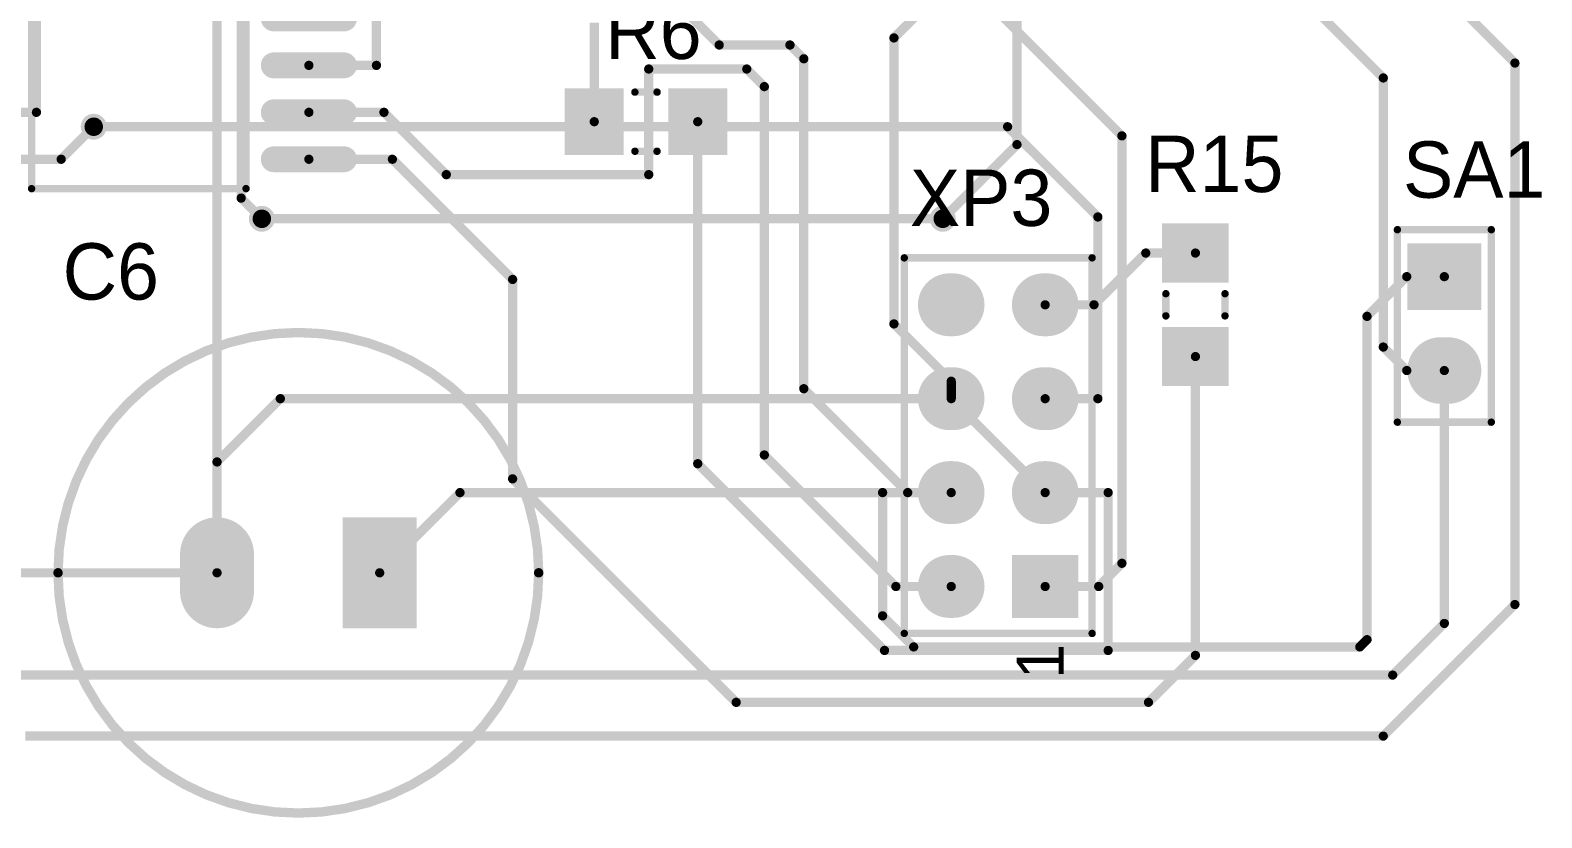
# Model space of a CAD drawing. Extents: x 69.5 to 141.6, y 57 to 136.
# Drawn here: x 92.95 to 133.83, y 56.97 to 78.28 of the extents above; entities that cross this region are included whole.
import ezdxf

# ---------------------------------------------------------------- set-up
doc = ezdxf.new("R2010")
doc.units = 0
doc.layers.get('0').update_dxf_attribs({"linetype": 'CONTINUOUS'})
for name, color, linetype in [('BOTTOMLAYER', 5, 'CONTINUOUS'), ('PADHOLELAYER', 156, 'CONTINUOUS'), ('TOPLAYER', 1, 'CONTINUOUS'), ('TOPOVERLAY', 2, 'CONTINUOUS'), ('VIAHOLELAYER', 16, 'CONTINUOUS')]:
    doc.layers.add(name, color=color, linetype=linetype)

# ---------------------------------------------------------------- blocks, each defined once
blk = doc.blocks.new('LZ_12_26_1000_______25___9')
at = {"layer": 'BOTTOMLAYER', "const_width": 2}
blk.add_lwpolyline([(2.2, 0.5), (2.2, -0.5)], dxfattribs=at)
at = {"layer": 'BOTTOMLAYER', "const_width": 1}
for points in [[(1.7, 0.5, 1), (2.7, 0.5, 1)], [(1.7, -0.5, 1), (2.7, -0.5, 1)]]:
    blk.add_lwpolyline(points, format="xyb", close=True, dxfattribs=at)
at = {"layer": 'BOTTOMLAYER'}
blk.add_solid([(-3.2, -1.5), (-1.2, -1.5), (-3.2, 1.5), (-1.2, 1.5)], dxfattribs=at)
at = {"layer": 'PADHOLELAYER', "const_width": 0.35}
for points in [[(-2.375, 0, 1), (-2.025, 0, 1)], [(2.025, 0, 1), (2.375, 0, 1)]]:
    blk.add_lwpolyline(points, format="xyb", close=True, dxfattribs=at)
at = {"layer": 'TOPLAYER', "const_width": 2}
blk.add_lwpolyline([(2.2, 0.5), (2.2, -0.5)], dxfattribs=at)
at = {"layer": 'TOPLAYER', "const_width": 1}
for points in [[(1.7, 0.5, 1), (2.7, 0.5, 1)], [(1.7, -0.5, 1), (2.7, -0.5, 1)]]:
    blk.add_lwpolyline(points, format="xyb", close=True, dxfattribs=at)
at = {"layer": 'TOPLAYER'}
blk.add_solid([(-3.2, -1.5), (-1.2, -1.5), (-3.2, 1.5), (-1.2, 1.5)], dxfattribs=at)
at = {"layer": 'TOPOVERLAY'}
for points, const_width in [([(6.5, 0, 1), (-6.5, 0, 1)], 0.254), ([(-6.563, 0, 1), (-6.436, 0, 1)], 0.127), ([(6.436, 0, 1), (6.563, 0, 1)], 0.127)]:
    blk.add_lwpolyline(points, format="xyb", close=True, dxfattribs=dict(at, const_width=const_width))
blk = doc.blocks.new('SOIC_SO28_M_15')
at = {"layer": 'TOPLAYER', "const_width": 0.7}
for points in [[(-5.55, 8.255), (-3.65, 8.255)], [(3.65, 8.255), (5.55, 8.255)], [(-5.55, 6.985), (-3.65, 6.985)], [(3.65, 6.985), (5.55, 6.985)], [(-5.55, 5.715), (-3.65, 5.715)], [(3.65, 5.715), (5.55, 5.715)], [(-5.55, 4.445), (-3.65, 4.445)], [(3.65, 4.445), (5.55, 4.445)], [(-5.55, 3.175), (-3.65, 3.175)], [(3.65, 3.175), (5.55, 3.175)], [(-5.55, 1.905), (-3.65, 1.905)], [(3.65, 1.905), (5.55, 1.905)], [(-5.55, 0.635), (-3.65, 0.635)], [(3.65, 0.635), (5.55, 0.635)], [(-5.55, -0.635), (-3.65, -0.635)], [(3.65, -0.635), (5.55, -0.635)], [(-5.55, -1.905), (-3.65, -1.905)], [(3.65, -1.905), (5.55, -1.905)], [(-5.55, -3.175), (-3.65, -3.175)], [(3.65, -3.175), (5.55, -3.175)], [(-5.55, -4.445), (-3.65, -4.445)], [(3.65, -4.445), (5.55, -4.445)], [(-5.55, -5.715), (-3.65, -5.715)], [(3.65, -5.715), (5.55, -5.715)], [(-5.55, -6.985), (-3.65, -6.985)], [(3.65, -6.985), (5.55, -6.985)], [(-5.55, -8.255), (-3.65, -8.255)], [(3.65, -8.255), (5.55, -8.255)]]:
    blk.add_lwpolyline(points, dxfattribs=at)
at = {"layer": 'TOPLAYER', "const_width": 0.35}
for points in [[(-5.725, 8.255, 1), (-5.375, 8.255, 1)], [(-3.825, 8.255, 1), (-3.475, 8.255, 1)], [(3.475, 8.255, 1), (3.825, 8.255, 1)], [(5.375, 8.255, 1), (5.725, 8.255, 1)], [(-5.725, 6.985, 1), (-5.375, 6.985, 1)], [(-3.825, 6.985, 1), (-3.475, 6.985, 1)], [(3.475, 6.985, 1), (3.825, 6.985, 1)], [(5.375, 6.985, 1), (5.725, 6.985, 1)], [(-5.725, 5.715, 1), (-5.375, 5.715, 1)], [(-3.825, 5.715, 1), (-3.475, 5.715, 1)], [(3.475, 5.715, 1), (3.825, 5.715, 1)], [(5.375, 5.715, 1), (5.725, 5.715, 1)], [(-5.725, 4.445, 1), (-5.375, 4.445, 1)], [(-3.825, 4.445, 1), (-3.475, 4.445, 1)], [(3.475, 4.445, 1), (3.825, 4.445, 1)], [(5.375, 4.445, 1), (5.725, 4.445, 1)], [(-5.725, 3.175, 1), (-5.375, 3.175, 1)], [(-3.825, 3.175, 1), (-3.475, 3.175, 1)], [(3.475, 3.175, 1), (3.825, 3.175, 1)], [(5.375, 3.175, 1), (5.725, 3.175, 1)], [(-5.725, 1.905, 1), (-5.375, 1.905, 1)], [(-3.825, 1.905, 1), (-3.475, 1.905, 1)], [(3.475, 1.905, 1), (3.825, 1.905, 1)], [(5.375, 1.905, 1), (5.725, 1.905, 1)], [(-5.725, 0.635, 1), (-5.375, 0.635, 1)], [(-3.825, 0.635, 1), (-3.475, 0.635, 1)], [(3.475, 0.635, 1), (3.825, 0.635, 1)], [(5.375, 0.635, 1), (5.725, 0.635, 1)], [(-5.725, -0.635, 1), (-5.375, -0.635, 1)], [(-3.825, -0.635, 1), (-3.475, -0.635, 1)], [(3.475, -0.635, 1), (3.825, -0.635, 1)], [(5.375, -0.635, 1), (5.725, -0.635, 1)], [(-5.725, -1.905, 1), (-5.375, -1.905, 1)], [(-3.825, -1.905, 1), (-3.475, -1.905, 1)], [(3.475, -1.905, 1), (3.825, -1.905, 1)], [(5.375, -1.905, 1), (5.725, -1.905, 1)], [(-5.725, -3.175, 1), (-5.375, -3.175, 1)], [(-3.825, -3.175, 1), (-3.475, -3.175, 1)], [(3.475, -3.175, 1), (3.825, -3.175, 1)], [(5.375, -3.175, 1), (5.725, -3.175, 1)], [(-5.725, -4.445, 1), (-5.375, -4.445, 1)], [(-3.825, -4.445, 1), (-3.475, -4.445, 1)], [(3.475, -4.445, 1), (3.825, -4.445, 1)], [(5.375, -4.445, 1), (5.725, -4.445, 1)], [(-5.725, -5.715, 1), (-5.375, -5.715, 1)], [(-3.825, -5.715, 1), (-3.475, -5.715, 1)], [(3.475, -5.715, 1), (3.825, -5.715, 1)], [(5.375, -5.715, 1), (5.725, -5.715, 1)], [(-5.725, -6.985, 1), (-5.375, -6.985, 1)], [(-3.825, -6.985, 1), (-3.475, -6.985, 1)], [(3.475, -6.985, 1), (3.825, -6.985, 1)], [(5.375, -6.985, 1), (5.725, -6.985, 1)], [(-5.725, -8.255, 1), (-5.375, -8.255, 1)], [(-3.825, -8.255, 1), (-3.475, -8.255, 1)], [(3.475, -8.255, 1), (3.825, -8.255, 1)], [(5.375, -8.255, 1), (5.725, -8.255, 1)]]:
    blk.add_lwpolyline(points, format="xyb", close=True, dxfattribs=at)
at = {"layer": 'TOPOVERLAY'}
for points, const_width in [([(-4.475, 9.155, 1), (-4.725, 9.155, 1)], 0.25), ([(-4.787, 9.155, 1), (-4.663, 9.155, 1)], 0.125), ([(-4.537, 9.155, 1), (-4.412, 9.155, 1)], 0.125), ([(-2.95, 9.05, 1), (-2.85, 9.05, 1)], 0.1), ([(-2.95, 9.05, 1), (-2.85, 9.05, 1)], 0.1), ([(2.85, 9.05, 1), (2.95, 9.05, 1)], 0.1), ([(2.85, 9.05, 1), (2.95, 9.05, 1)], 0.1), ([(-1.6, 8.05, 1), (-2.2, 8.05, 1)], 0.6), ([(-2.35, 8.05, 1), (-2.05, 8.05, 1)], 0.3), ([(-1.75, 8.05, 1), (-1.45, 8.05, 1)], 0.3), ([(-2.95, -9.05, 1), (-2.85, -9.05, 1)], 0.1), ([(-2.95, -9.05, 1), (-2.85, -9.05, 1)], 0.1), ([(2.85, -9.05, 1), (2.95, -9.05, 1)], 0.1), ([(2.85, -9.05, 1), (2.95, -9.05, 1)], 0.1)]:
    blk.add_lwpolyline(points, format="xyb", close=True, dxfattribs=dict(at, const_width=const_width))
at = {"layer": 'TOPOVERLAY', "const_width": 0.2}
for points in [[(-2.9, -9.05), (-2.9, 9.05)], [(-2.9, 9.05), (2.9, 9.05)], [(2.9, -9.05), (2.9, 9.05)], [(-2.9, -9.05), (2.9, -9.05)]]:
    blk.add_lwpolyline(points, dxfattribs=at)
blk = doc.blocks.new('1206_22')
at = {"layer": 'TOPLAYER'}
for points in [[(-0.6, -0.9), (-0.6, 0.9), (-2.2, -0.9), (-2.2, 0.9)], [(2.2, -0.9), (2.2, 0.9), (0.6, -0.9), (0.6, 0.9)]]:
    blk.add_solid(points, dxfattribs=at)
at = {"layer": 'TOPOVERLAY', "const_width": 0.2}
for points in [[(0.3, 0.8), (-0.3, 0.8)], [(0.3, -0.8), (-0.3, -0.8)]]:
    blk.add_lwpolyline(points, dxfattribs=at)
at = {"layer": 'TOPOVERLAY', "const_width": 0.1}
for points in [[(-0.35, 0.8, 1), (-0.25, 0.8, 1)], [(0.25, 0.8, 1), (0.35, 0.8, 1)], [(-0.35, -0.8, 1), (-0.25, -0.8, 1)], [(0.25, -0.8, 1), (0.35, -0.8, 1)]]:
    blk.add_lwpolyline(points, format="xyb", close=True, dxfattribs=at)
blk = doc.blocks.new('1206_31')
at = {"layer": 'TOPLAYER'}
for points in [[(-0.6, -0.9), (-0.6, 0.9), (-2.2, -0.9), (-2.2, 0.9)], [(2.2, -0.9), (2.2, 0.9), (0.6, -0.9), (0.6, 0.9)]]:
    blk.add_solid(points, dxfattribs=at)
at = {"layer": 'TOPOVERLAY', "const_width": 0.2}
for points in [[(-0.3, 0.8), (0.3, 0.8)], [(-0.3, -0.8), (0.3, -0.8)]]:
    blk.add_lwpolyline(points, dxfattribs=at)
at = {"layer": 'TOPOVERLAY', "const_width": 0.1}
for points in [[(-0.35, 0.8, 1), (-0.25, 0.8, 1)], [(0.25, 0.8, 1), (0.35, 0.8, 1)], [(-0.35, -0.8, 1), (-0.25, -0.8, 1)], [(0.25, -0.8, 1), (0.35, -0.8, 1)]]:
    blk.add_lwpolyline(points, format="xyb", close=True, dxfattribs=at)
blk = doc.blocks.new('B______33')
at = {"layer": 'BOTTOMLAYER', "const_width": 1.8}
blk.add_lwpolyline([(-1.143, -0.916), (-1.143, -1.116)], dxfattribs=at)
at = {"layer": 'BOTTOMLAYER', "const_width": 0.9}
for points in [[(-1.593, -0.916, 1), (-0.693, -0.916, 1)], [(-1.593, -1.116, 1), (-0.693, -1.116, 1)]]:
    blk.add_lwpolyline(points, format="xyb", close=True, dxfattribs=at)
at = {"layer": 'BOTTOMLAYER'}
blk.add_solid([(-4.583, -2.016), (-2.783, -2.016), (-4.583, -0.016), (-2.783, -0.016)], dxfattribs=at)
at = {"layer": 'PADHOLELAYER', "const_width": 0.55}
for points in [[(-3.958, -1.016, 1), (-3.408, -1.016, 1)], [(-1.418, -1.016, 1), (-0.868, -1.016, 1)]]:
    blk.add_lwpolyline(points, format="xyb", close=True, dxfattribs=at)
at = {"layer": 'TOPLAYER', "const_width": 1.8}
blk.add_lwpolyline([(-1.143, -0.916), (-1.143, -1.116)], dxfattribs=at)
at = {"layer": 'TOPLAYER', "const_width": 0.9}
for points in [[(-1.593, -0.916, 1), (-0.693, -0.916, 1)], [(-1.593, -1.116, 1), (-0.693, -1.116, 1)]]:
    blk.add_lwpolyline(points, format="xyb", close=True, dxfattribs=at)
at = {"layer": 'TOPLAYER'}
blk.add_solid([(-4.583, -2.016), (-2.783, -2.016), (-4.583, -0.016), (-2.783, -0.016)], dxfattribs=at)
at = {"layer": 'TOPOVERLAY', "const_width": 0.2}
for points in [[(-4.953, -2.286), (-4.953, 0.254)], [(0.254, 0.254), (-4.953, 0.254)], [(0.254, -2.286), (0.254, 0.254)], [(0.254, -2.286), (-4.953, -2.286)]]:
    blk.add_lwpolyline(points, dxfattribs=at)
at = {"layer": 'TOPOVERLAY', "const_width": 0.1}
for points in [[(-5.003, 0.254, 1), (-4.903, 0.254, 1)], [(-5.003, 0.254, 1), (-4.903, 0.254, 1)], [(0.204, 0.254, 1), (0.304, 0.254, 1)], [(0.204, 0.254, 1), (0.304, 0.254, 1)], [(-5.003, -2.286, 1), (-4.903, -2.286, 1)], [(-5.003, -2.286, 1), (-4.903, -2.286, 1)], [(0.204, -2.286, 1), (0.304, -2.286, 1)], [(0.204, -2.286, 1), (0.304, -2.286, 1)]]:
    blk.add_lwpolyline(points, format="xyb", close=True, dxfattribs=at)
blk = doc.blocks.new('HDR2X4_____________36')
at = {"layer": 'BOTTOMLAYER', "const_width": 1.7}
for points in [[(0, 2.59), (0, 2.49)], [(2.54, 2.59), (2.54, 2.49)], [(5.08, 2.59), (5.08, 2.49)], [(7.62, 2.59), (7.62, 2.49)], [(2.54, 0.05), (2.54, -0.05)], [(5.08, 0.05), (5.08, -0.05)], [(7.62, 0.05), (7.62, -0.05)]]:
    blk.add_lwpolyline(points, dxfattribs=at)
at = {"layer": 'BOTTOMLAYER', "const_width": 0.85}
for points in [[(-0.425, 2.59, 1), (0.425, 2.59, 1)], [(-0.425, 2.49, 1), (0.425, 2.49, 1)], [(2.115, 2.59, 1), (2.965, 2.59, 1)], [(2.115, 2.49, 1), (2.965, 2.49, 1)], [(4.655, 2.59, 1), (5.505, 2.59, 1)], [(4.655, 2.49, 1), (5.505, 2.49, 1)], [(7.195, 2.59, 1), (8.045, 2.59, 1)], [(7.195, 2.49, 1), (8.045, 2.49, 1)], [(2.115, 0.05, 1), (2.965, 0.05, 1)], [(4.655, 0.05, 1), (5.505, 0.05, 1)], [(7.195, 0.05, 1), (8.045, 0.05, 1)], [(2.115, -0.05, 1), (2.965, -0.05, 1)], [(4.655, -0.05, 1), (5.505, -0.05, 1)], [(7.195, -0.05, 1), (8.045, -0.05, 1)]]:
    blk.add_lwpolyline(points, format="xyb", close=True, dxfattribs=at)
at = {"layer": 'BOTTOMLAYER'}
blk.add_solid([(-0.85, -0.9), (0.85, -0.9), (-0.85, 0.9), (0.85, 0.9)], dxfattribs=at)
at = {"layer": 'PADHOLELAYER', "const_width": 0.55}
for points in [[(-0.275, 2.54, 1), (0.275, 2.54, 1)], [(2.265, 2.54, 1), (2.815, 2.54, 1)], [(4.805, 2.54, 1), (5.355, 2.54, 1)], [(7.345, 2.54, 1), (7.895, 2.54, 1)], [(-0.275, 0, 1), (0.275, 0, 1)], [(2.265, 0, 1), (2.815, 0, 1)], [(4.805, 0, 1), (5.355, 0, 1)], [(7.345, 0, 1), (7.895, 0, 1)]]:
    blk.add_lwpolyline(points, format="xyb", close=True, dxfattribs=at)
at = {"layer": 'TOPLAYER', "const_width": 1.7}
for points in [[(0, 2.59), (0, 2.49)], [(2.54, 2.59), (2.54, 2.49)], [(5.08, 2.59), (5.08, 2.49)], [(7.62, 2.59), (7.62, 2.49)], [(2.54, 0.05), (2.54, -0.05)], [(5.08, 0.05), (5.08, -0.05)], [(7.62, 0.05), (7.62, -0.05)]]:
    blk.add_lwpolyline(points, dxfattribs=at)
at = {"layer": 'TOPLAYER', "const_width": 0.85}
for points in [[(-0.425, 2.59, 1), (0.425, 2.59, 1)], [(-0.425, 2.49, 1), (0.425, 2.49, 1)], [(2.115, 2.59, 1), (2.965, 2.59, 1)], [(2.115, 2.49, 1), (2.965, 2.49, 1)], [(4.655, 2.59, 1), (5.505, 2.59, 1)], [(4.655, 2.49, 1), (5.505, 2.49, 1)], [(7.195, 2.59, 1), (8.045, 2.59, 1)], [(7.195, 2.49, 1), (8.045, 2.49, 1)], [(2.115, 0.05, 1), (2.965, 0.05, 1)], [(4.655, 0.05, 1), (5.505, 0.05, 1)], [(7.195, 0.05, 1), (8.045, 0.05, 1)], [(2.115, -0.05, 1), (2.965, -0.05, 1)], [(4.655, -0.05, 1), (5.505, -0.05, 1)], [(7.195, -0.05, 1), (8.045, -0.05, 1)]]:
    blk.add_lwpolyline(points, format="xyb", close=True, dxfattribs=at)
at = {"layer": 'TOPLAYER'}
blk.add_solid([(-0.85, -0.9), (0.85, -0.9), (-0.85, 0.9), (0.85, 0.9)], dxfattribs=at)
at = {"layer": 'TOPOVERLAY', "const_width": 0.2}
for points in [[(-1.27, 3.81), (-1.27, -1.27)], [(-1.27, 3.81), (8.89, 3.81)], [(8.89, 3.81), (8.89, -1.27)], [(-1.27, -1.27), (8.89, -1.27)]]:
    blk.add_lwpolyline(points, dxfattribs=at)
at = {"layer": 'TOPOVERLAY', "const_width": 0.1}
for points in [[(-1.32, 3.81, 1), (-1.22, 3.81, 1)], [(-1.32, 3.81, 1), (-1.22, 3.81, 1)], [(8.84, 3.81, 1), (8.94, 3.81, 1)], [(8.84, 3.81, 1), (8.94, 3.81, 1)], [(-1.32, -1.27, 1), (-1.22, -1.27, 1)], [(-1.32, -1.27, 1), (-1.22, -1.27, 1)], [(8.84, -1.27, 1), (8.94, -1.27, 1)], [(8.84, -1.27, 1), (8.94, -1.27, 1)]]:
    blk.add_lwpolyline(points, format="xyb", close=True, dxfattribs=at)
at = {"layer": 'TOPOVERLAY'}
blk.add_text('1', height=1.27, dxfattribs=at).set_placement((-2.5, -0.5))

msp = doc.modelspace()

# ---------------------------------------------------------------- linework, layer by layer
at = {"layer": 'BOTTOMLAYER', "const_width": 0.25}
for points in [[(111.836, 86.055), (122.471, 75.42)], [(94.666, 75.667), (119.38, 75.667)], [(119.38, 75.667), (121.821, 73.226)], [(122.471, 63.857), (122.471, 75.42)], [(99.212, 73.177), (117.627, 73.177)], [(121.821, 68.31), (121.821, 73.226)], [(129.1, 70.537), (130.175, 71.612)], [(130.175, 71.612), (131.191, 71.612)], [(129.1, 61.79), (129.1, 70.537)], [(131.191, 62.23), (131.191, 69.072)], [(98, 66.599), (99.711, 68.31)], [(99.711, 68.31), (117.856, 68.31)], [(117.856, 68.31), (120.396, 65.77)], [(120.396, 68.31), (121.821, 68.31)], [(98, 63.6), (98, 66.599)], [(102.4, 63.6), (104.57, 65.77)], [(104.57, 65.77), (117.856, 65.77)], [(116, 62.435), (116, 65.77)], [(121.844, 63.23), (122.471, 63.857)], [(92.264, 63.6), (98, 63.6)], [(120.396, 63.23), (121.844, 63.23)], [(116, 62.435), (116.84, 61.595)], [(129.794, 60.833), (131.191, 62.23)], [(128.905, 61.595), (129.1, 61.79)], [(116.84, 61.595), (128.905, 61.595)], [(82.169, 60.833), (129.794, 60.833)]]:
    msp.add_lwpolyline(points, dxfattribs=at)
at = {"layer": 'BOTTOMLAYER'}
for points, const_width in [([(94.491, 75.667, 1), (94.841, 75.667, 1)], 0.35), ([(94.603, 75.667, 1), (94.728, 75.667, 1)], 0.125), ([(119.318, 75.667, 1), (119.442, 75.667, 1)], 0.125), ([(119.318, 75.667, 1), (119.442, 75.667, 1)], 0.125), ([(122.409, 75.42, 1), (122.534, 75.42, 1)], 0.125), ([(122.409, 75.42, 1), (122.534, 75.42, 1)], 0.125), ([(99.037, 73.177, 1), (99.387, 73.177, 1)], 0.35), ([(99.15, 73.177, 1), (99.275, 73.177, 1)], 0.125), ([(117.452, 73.177, 1), (117.802, 73.177, 1)], 0.35), ([(117.565, 73.177, 1), (117.69, 73.177, 1)], 0.125), ([(121.759, 73.226, 1), (121.884, 73.226, 1)], 0.125), ([(121.759, 73.226, 1), (121.884, 73.226, 1)], 0.125), ([(130.113, 71.612, 1), (130.237, 71.612, 1)], 0.125), ([(130.113, 71.612, 1), (130.237, 71.612, 1)], 0.125), ([(131.129, 71.612, 1), (131.253, 71.612, 1)], 0.125), ([(129.038, 70.537, 1), (129.163, 70.537, 1)], 0.125), ([(129.038, 70.537, 1), (129.163, 70.537, 1)], 0.125), ([(131.129, 69.072, 1), (131.253, 69.072, 1)], 0.125), ([(99.649, 68.31, 1), (99.774, 68.31, 1)], 0.125), ([(99.649, 68.31, 1), (99.774, 68.31, 1)], 0.125), ([(117.794, 68.31, 1), (117.918, 68.31, 1)], 0.125), ([(117.794, 68.31, 1), (117.918, 68.31, 1)], 0.125), ([(120.334, 68.31, 1), (120.458, 68.31, 1)], 0.125), ([(121.759, 68.31, 1), (121.884, 68.31, 1)], 0.125), ([(121.759, 68.31, 1), (121.884, 68.31, 1)], 0.125), ([(97.938, 66.599, 1), (98.063, 66.599, 1)], 0.125), ([(97.938, 66.599, 1), (98.063, 66.599, 1)], 0.125), ([(104.508, 65.77, 1), (104.633, 65.77, 1)], 0.125), ([(104.508, 65.77, 1), (104.633, 65.77, 1)], 0.125), ([(115.937, 65.77, 1), (116.062, 65.77, 1)], 0.125), ([(117.794, 65.77, 1), (117.918, 65.77, 1)], 0.125), ([(120.334, 65.77, 1), (120.458, 65.77, 1)], 0.125), ([(122.409, 63.857, 1), (122.534, 63.857, 1)], 0.125), ([(122.409, 63.857, 1), (122.534, 63.857, 1)], 0.125), ([(97.938, 63.6, 1), (98.063, 63.6, 1)], 0.125), ([(97.938, 63.6, 1), (98.063, 63.6, 1)], 0.125), ([(102.337, 63.6, 1), (102.462, 63.6, 1)], 0.125), ([(120.334, 63.23, 1), (120.458, 63.23, 1)], 0.125), ([(121.781, 63.23, 1), (121.906, 63.23, 1)], 0.125), ([(121.781, 63.23, 1), (121.906, 63.23, 1)], 0.125), ([(115.937, 62.435, 1), (116.062, 62.435, 1)], 0.125), ([(115.937, 62.435, 1), (116.062, 62.435, 1)], 0.125), ([(131.129, 62.23, 1), (131.253, 62.23, 1)], 0.125), ([(131.129, 62.23, 1), (131.253, 62.23, 1)], 0.125), ([(129.038, 61.79, 1), (129.163, 61.79, 1)], 0.125), ([(129.038, 61.79, 1), (129.163, 61.79, 1)], 0.125), ([(116.778, 61.595, 1), (116.902, 61.595, 1)], 0.125), ([(116.778, 61.595, 1), (116.902, 61.595, 1)], 0.125), ([(128.843, 61.595, 1), (128.967, 61.595, 1)], 0.125), ([(128.843, 61.595, 1), (128.967, 61.595, 1)], 0.125), ([(129.732, 60.833, 1), (129.856, 60.833, 1)], 0.125), ([(129.732, 60.833, 1), (129.856, 60.833, 1)], 0.125)]:
    msp.add_lwpolyline(points, format="xyb", close=True, dxfattribs=dict(at, const_width=const_width))
at = {"layer": 'TOPLAYER', "const_width": 0.25}
for points in [[(119.634, 75.184), (119.634, 90.678)], [(93.116, 76.057), (93.116, 88.678)], [(122.377, 88.113), (133.1, 77.39)], [(124.882, 81.645), (129.54, 76.987)], [(98, 63.6), (98, 79.31)], [(102.311, 77.327), (102.311, 79.172)], [(116.307, 78.07), (117.342, 79.105)], [(98.654, 73.736), (98.654, 78.597)], [(108.201, 75.803), (108.201, 78.486)], [(110.747, 78.712), (111.58, 77.878)], [(116.307, 70.333), (116.307, 78.07)], [(111.58, 77.878), (113.495, 77.878)], [(113.495, 77.878), (113.868, 77.505)], [(100.485, 77.327), (102.311, 77.327)], [(109.676, 74.371), (109.676, 77.228)], [(109.676, 77.228), (112.326, 77.228)], [(112.326, 77.228), (112.801, 76.753)], [(113.868, 68.58), (113.868, 77.505)], [(133.1, 62.742), (133.1, 77.39)], [(112.801, 66.786), (112.801, 76.753)], [(129.54, 69.707), (129.54, 76.987)], [(91.285, 76.057), (93.116, 76.057)], [(100.485, 76.057), (102.514, 76.057)], [(102.514, 76.057), (104.2, 74.371)], [(93.786, 74.787), (94.666, 75.667)], [(111.001, 66.551), (111.001, 75.803)], [(117.627, 73.177), (119.634, 75.184)], [(91.285, 74.787), (93.786, 74.787)], [(100.485, 74.787), (102.743, 74.787)], [(102.743, 74.787), (105.994, 71.536)], [(104.2, 74.371), (109.676, 74.371)], [(98.654, 73.736), (99.212, 73.177)], [(121.717, 70.85), (123.117, 72.25)], [(123.117, 72.25), (124.46, 72.25)], [(105.994, 66.142), (105.994, 71.536)], [(120.396, 70.85), (121.717, 70.85)], [(116.307, 70.333), (117.856, 68.783)], [(124.46, 61.366), (124.46, 69.45)], [(129.54, 69.707), (130.175, 69.072)], [(130.175, 69.072), (131.191, 69.072)], [(113.868, 68.58), (116.678, 65.77)], [(117.856, 68.31), (117.856, 68.783)], [(111.001, 66.551), (116.052, 61.5)], [(112.801, 66.786), (116.357, 63.23)], [(105.994, 66.142), (112.039, 60.096)], [(116.678, 65.77), (117.856, 65.77)], [(120.396, 65.77), (122.1, 65.77)], [(122.1, 61.5), (122.1, 65.77)], [(116.357, 63.23), (117.856, 63.23)], [(129.54, 59.182), (133.1, 62.742)], [(116.052, 61.5), (122.1, 61.5)], [(123.19, 60.096), (124.46, 61.366)], [(112.039, 60.096), (123.19, 60.096)], [(92.818, 59.182), (129.54, 59.182)]]:
    msp.add_lwpolyline(points, dxfattribs=at)
at = {"layer": 'TOPLAYER'}
for points, const_width in [([(116.244, 78.07, 1), (116.369, 78.07, 1)], 0.125), ([(116.244, 78.07, 1), (116.369, 78.07, 1)], 0.125), ([(111.518, 77.878, 1), (111.643, 77.878, 1)], 0.125), ([(111.518, 77.878, 1), (111.643, 77.878, 1)], 0.125), ([(113.432, 77.878, 1), (113.557, 77.878, 1)], 0.125), ([(113.432, 77.878, 1), (113.557, 77.878, 1)], 0.125), ([(100.422, 77.327, 1), (100.547, 77.327, 1)], 0.125), ([(102.249, 77.327, 1), (102.374, 77.327, 1)], 0.125), ([(102.249, 77.327, 1), (102.374, 77.327, 1)], 0.125), ([(109.613, 77.228, 1), (109.738, 77.228, 1)], 0.125), ([(109.613, 77.228, 1), (109.738, 77.228, 1)], 0.125), ([(112.264, 77.228, 1), (112.389, 77.228, 1)], 0.125), ([(112.264, 77.228, 1), (112.389, 77.228, 1)], 0.125), ([(113.806, 77.505, 1), (113.931, 77.505, 1)], 0.125), ([(113.806, 77.505, 1), (113.931, 77.505, 1)], 0.125), ([(133.038, 77.39, 1), (133.162, 77.39, 1)], 0.125), ([(133.038, 77.39, 1), (133.162, 77.39, 1)], 0.125), ([(112.739, 76.753, 1), (112.864, 76.753, 1)], 0.125), ([(112.739, 76.753, 1), (112.864, 76.753, 1)], 0.125), ([(129.478, 76.987, 1), (129.602, 76.987, 1)], 0.125), ([(129.478, 76.987, 1), (129.602, 76.987, 1)], 0.125), ([(93.054, 76.057, 1), (93.179, 76.057, 1)], 0.125), ([(93.054, 76.057, 1), (93.179, 76.057, 1)], 0.125), ([(100.422, 76.057, 1), (100.547, 76.057, 1)], 0.125), ([(102.452, 76.057, 1), (102.577, 76.057, 1)], 0.125), ([(102.452, 76.057, 1), (102.577, 76.057, 1)], 0.125), ([(94.491, 75.667, 1), (94.841, 75.667, 1)], 0.35), ([(94.603, 75.667, 1), (94.728, 75.667, 1)], 0.125), ([(108.139, 75.803, 1), (108.264, 75.803, 1)], 0.125), ([(110.938, 75.803, 1), (111.063, 75.803, 1)], 0.125), ([(119.572, 75.184, 1), (119.696, 75.184, 1)], 0.125), ([(119.572, 75.184, 1), (119.696, 75.184, 1)], 0.125), ([(93.724, 74.787, 1), (93.849, 74.787, 1)], 0.125), ([(93.724, 74.787, 1), (93.849, 74.787, 1)], 0.125), ([(100.422, 74.787, 1), (100.547, 74.787, 1)], 0.125), ([(102.681, 74.787, 1), (102.805, 74.787, 1)], 0.125), ([(102.681, 74.787, 1), (102.805, 74.787, 1)], 0.125), ([(104.138, 74.371, 1), (104.263, 74.371, 1)], 0.125), ([(104.138, 74.371, 1), (104.263, 74.371, 1)], 0.125), ([(109.613, 74.371, 1), (109.738, 74.371, 1)], 0.125), ([(109.613, 74.371, 1), (109.738, 74.371, 1)], 0.125), ([(98.591, 73.736, 1), (98.716, 73.736, 1)], 0.125), ([(98.591, 73.736, 1), (98.716, 73.736, 1)], 0.125), ([(99.037, 73.177, 1), (99.387, 73.177, 1)], 0.35), ([(99.15, 73.177, 1), (99.275, 73.177, 1)], 0.125), ([(117.452, 73.177, 1), (117.802, 73.177, 1)], 0.35), ([(117.565, 73.177, 1), (117.69, 73.177, 1)], 0.125), ([(123.054, 72.25, 1), (123.179, 72.25, 1)], 0.125), ([(123.054, 72.25, 1), (123.179, 72.25, 1)], 0.125), ([(124.398, 72.25, 1), (124.522, 72.25, 1)], 0.125), ([(105.932, 71.536, 1), (106.057, 71.536, 1)], 0.125), ([(105.932, 71.536, 1), (106.057, 71.536, 1)], 0.125), ([(120.334, 70.85, 1), (120.458, 70.85, 1)], 0.125), ([(121.654, 70.85, 1), (121.779, 70.85, 1)], 0.125), ([(121.654, 70.85, 1), (121.779, 70.85, 1)], 0.125), ([(116.244, 70.333, 1), (116.369, 70.333, 1)], 0.125), ([(116.244, 70.333, 1), (116.369, 70.333, 1)], 0.125), ([(124.398, 69.45, 1), (124.522, 69.45, 1)], 0.125), ([(129.478, 69.707, 1), (129.602, 69.707, 1)], 0.125), ([(129.478, 69.707, 1), (129.602, 69.707, 1)], 0.125), ([(130.113, 69.072, 1), (130.237, 69.072, 1)], 0.125), ([(130.113, 69.072, 1), (130.237, 69.072, 1)], 0.125), ([(131.129, 69.072, 1), (131.253, 69.072, 1)], 0.125), ([(113.806, 68.58, 1), (113.931, 68.58, 1)], 0.125), ([(113.806, 68.58, 1), (113.931, 68.58, 1)], 0.125), ([(117.794, 68.783, 1), (117.918, 68.783, 1)], 0.125), ([(117.794, 68.783, 1), (117.918, 68.783, 1)], 0.125), ([(117.794, 68.31, 1), (117.918, 68.31, 1)], 0.125), ([(110.938, 66.551, 1), (111.063, 66.551, 1)], 0.125), ([(110.938, 66.551, 1), (111.063, 66.551, 1)], 0.125), ([(112.739, 66.786, 1), (112.864, 66.786, 1)], 0.125), ([(112.739, 66.786, 1), (112.864, 66.786, 1)], 0.125), ([(105.932, 66.142, 1), (106.057, 66.142, 1)], 0.125), ([(105.932, 66.142, 1), (106.057, 66.142, 1)], 0.125), ([(116.616, 65.77, 1), (116.741, 65.77, 1)], 0.125), ([(116.616, 65.77, 1), (116.741, 65.77, 1)], 0.125), ([(117.794, 65.77, 1), (117.918, 65.77, 1)], 0.125), ([(120.334, 65.77, 1), (120.458, 65.77, 1)], 0.125), ([(122.038, 65.77, 1), (122.162, 65.77, 1)], 0.125), ([(122.038, 65.77, 1), (122.162, 65.77, 1)], 0.125), ([(97.938, 63.6, 1), (98.063, 63.6, 1)], 0.125), ([(116.295, 63.23, 1), (116.42, 63.23, 1)], 0.125), ([(116.295, 63.23, 1), (116.42, 63.23, 1)], 0.125), ([(117.794, 63.23, 1), (117.918, 63.23, 1)], 0.125), ([(133.038, 62.742, 1), (133.162, 62.742, 1)], 0.125), ([(133.038, 62.742, 1), (133.162, 62.742, 1)], 0.125), ([(115.989, 61.5, 1), (116.114, 61.5, 1)], 0.125), ([(115.989, 61.5, 1), (116.114, 61.5, 1)], 0.125), ([(122.038, 61.5, 1), (122.162, 61.5, 1)], 0.125), ([(122.038, 61.5, 1), (122.162, 61.5, 1)], 0.125), ([(124.398, 61.366, 1), (124.522, 61.366, 1)], 0.125), ([(124.398, 61.366, 1), (124.522, 61.366, 1)], 0.125), ([(111.977, 60.096, 1), (112.102, 60.096, 1)], 0.125), ([(111.977, 60.096, 1), (112.102, 60.096, 1)], 0.125), ([(123.128, 60.096, 1), (123.252, 60.096, 1)], 0.125), ([(123.128, 60.096, 1), (123.252, 60.096, 1)], 0.125), ([(129.478, 59.182, 1), (129.602, 59.182, 1)], 0.125), ([(129.478, 59.182, 1), (129.602, 59.182, 1)], 0.125)]:
    msp.add_lwpolyline(points, format="xyb", close=True, dxfattribs=dict(at, const_width=const_width))
at = {"layer": 'VIAHOLELAYER', "const_width": 0.25}
for points in [[(94.541, 75.667, 1), (94.791, 75.667, 1)], [(99.087, 73.177, 1), (99.337, 73.177, 1)], [(117.502, 73.177, 1), (117.752, 73.177, 1)]]:
    msp.add_lwpolyline(points, format="xyb", close=True, dxfattribs=at)

# ---------------------------------------------------------------- block references
msp.add_blockref('SOIC_SO28_M_15', (95.885, 83.042))
for name, p, rotation in [('1206_22', (109.601, 75.803), 180), ('1206_31', (124.46, 70.85), 90), ('B______33', (132.207, 67.929), 270), ('HDR2X4_____________36', (120.396, 63.23), 90), ('LZ_12_26_1000_______25___9', (100.2, 63.6), 180)]:
    msp.add_blockref(name, p, dxfattribs=dict(rotation=rotation))

# ---------------------------------------------------------------- texts
at = {"layer": 'TOPOVERLAY'}
for s, p in [('R6', (108.5, 77.5)), ('R15', (123.1, 73.9)), ('SA1', (130.073, 73.746)), ('XP3', (116.738, 72.984)), ('C6', (93.825, 70.991))]:
    msp.add_text(s, height=1.524, dxfattribs=at).set_placement(p)

doc.saveas('drawing.dxf')
